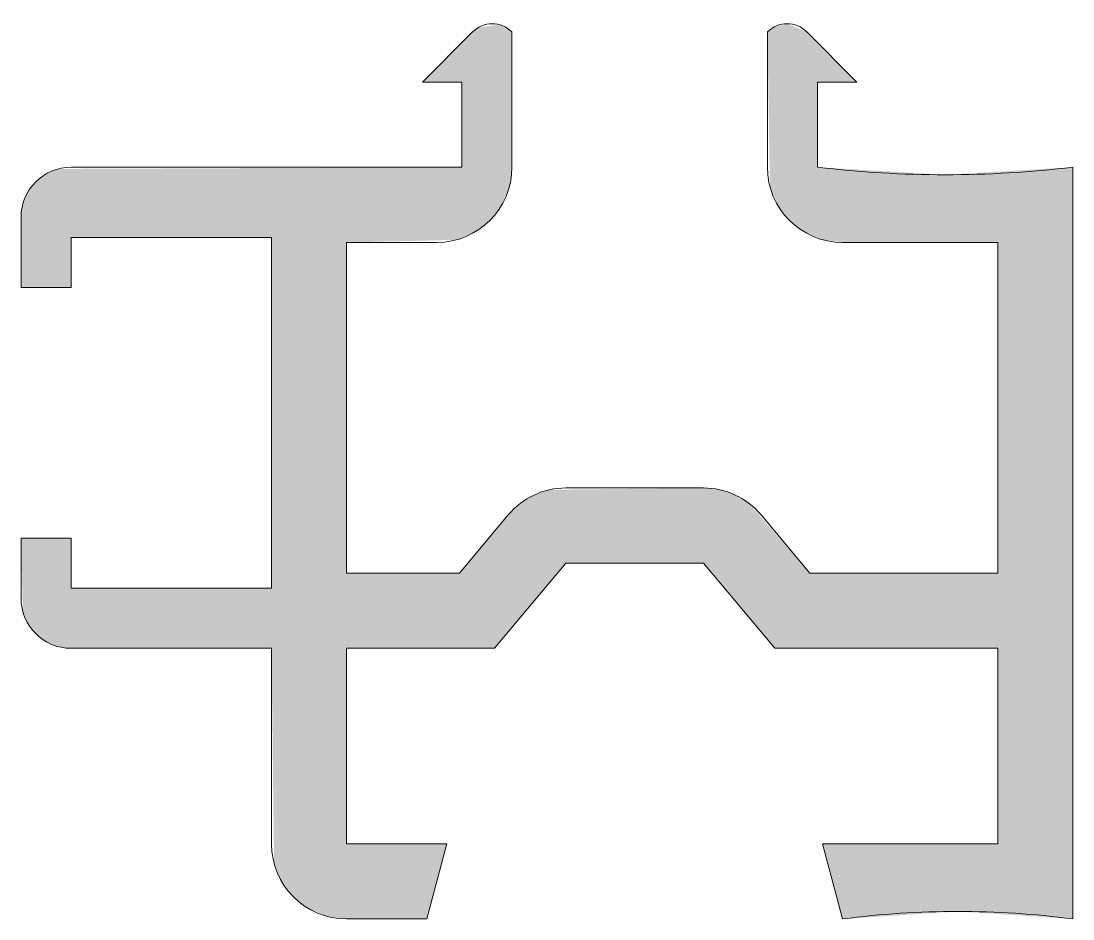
# Model space of a CAD drawing. Header units: metres. Extents: x -21 to 0, y -15 to 2.9.
import ezdxf

# ---------------------------------------------------------------- set-up
doc = ezdxf.new("R2010")
doc.units = ezdxf.units.M
doc.layers.add('A-DETL-GENF', color=92, linetype='Continuous', lineweight=18)

# ---------------------------------------------------------------- blocks, each defined once
blk = doc.blocks.new('31 Solarlux p_09 - 31Solarlux p_09-979667-00_0 Basismaterialen')
at = {"layer": 'A-DETL-GENF'}
blk.add_hatch(color=256, dxfattribs=at).paths.add_polyline_path([(-12.902, -15), (-12.5, -13.5), (-14.5, -13.5), (-14.5, -9.6), (-11.55, -9.6), (-10.124, -7.9), (-7.376, -7.9), (-5.95, -9.6), (-1.5, -9.6), (-1.5, -13.5), (-5, -13.5), (-4.598, -15), (-2.299, -14.85), (0, -15), (0, 0), (-2.55, -0.15), (-5.1, 0), (-5.1, 1.7), (-4.314, 1.7), (-5.314, 2.7), (-5.707, 2.863), (-5.985, 2.788), (-6.1, 2.7), (-6.049, -0.388), (-5.899, -0.75), (-5.661, -1.061), (-5.35, -1.299), (-4.988, -1.449), (-4.6, -1.5), (-1.5, -1.5), (-1.5, -8.1), (-5.251, -8.1), (-6.463, -6.71), (-6.743, -6.541), (-7.052, -6.436), (-7.376, -6.4), (-10.448, -6.436), (-10.757, -6.541), (-11.037, -6.71), (-11.273, -6.936), (-12.249, -8.1), (-14.5, -8.1), (-14.5, -1.5), (-12.312, -1.449), (-11.95, -1.299), (-11.639, -1.061), (-11.401, -0.75), (-11.251, -0.388), (-11.2, 0), (-11.2, 2.7), (-11.449, 2.844), (-11.871, 2.788), (-11.986, 2.7), (-12.986, 1.7), (-12.2, 1.7), (-12.2, 0), (-20.259, -0.034), (-20.5, -0.134), (-20.707, -0.293), (-20.866, -0.5), (-20.966, -0.741), (-21, -1), (-21, -2.4), (-20, -2.4), (-20, -1.4), (-16, -1.4), (-16, -8.4), (-20, -8.4), (-20, -7.4), (-21, -7.4), (-20.966, -8.859), (-20.866, -9.1), (-20.707, -9.307), (-20.5, -9.466), (-20.259, -9.566), (-20, -9.6), (-16, -9.6), (-15.949, -13.888), (-15.799, -14.25), (-15.561, -14.561), (-15.25, -14.799), (-14.888, -14.949), (-14.5, -15)])
for p, q in [((-11.986, 2.7), (-12.986, 1.7)), ((-11.2, 0), (-11.2, 2.7)), ((-6.1, 2.7), (-6.1, 0)), ((-4.314, 1.7), (-5.314, 2.7)), ((-12.986, 1.7), (-12.2, 1.7)), ((-12.2, 1.7), (-12.2, 0)), ((-5.1, 0), (-5.1, 1.7)), ((-5.1, 1.7), (-4.314, 1.7)), ((0, -15), (0, 0)), ((-16, 0), (-20, 0)), ((-12.2, 0), (-16, 0)), ((-21, -1), (-21, -2.4)), ((-20, -2.4), (-20, -1.4)), ((-20, -1.4), (-16, -1.4)), ((-16, -1.4), (-16, -8.4)), ((-14.5, -8.1), (-14.5, -1.5)), ((-14.5, -1.5), (-12.7, -1.5)), ((-4.6, -1.5), (-1.5, -1.5)), ((-1.5, -1.5), (-1.5, -8.1)), ((-21, -2.4), (-20, -2.4)), ((-7.376, -6.4), (-10.124, -6.4)), ((-11.273, -6.936), (-12.249, -8.1)), ((-5.251, -8.1), (-6.227, -6.936)), ((-20, -7.4), (-21, -7.4)), ((-21, -7.4), (-21, -8.6)), ((-20, -8.4), (-20, -7.4)), ((-11.55, -9.6), (-10.124, -7.9)), ((-10.124, -7.9), (-7.376, -7.9)), ((-7.376, -7.9), (-5.95, -9.6)), ((-12.249, -8.1), (-14.5, -8.1)), ((-1.5, -8.1), (-5.251, -8.1)), ((-16, -8.4), (-20, -8.4)), ((-20, -9.6), (-16, -9.6)), ((-16, -9.6), (-16, -13.5)), ((-14.5, -13.5), (-14.5, -9.6)), ((-14.5, -9.6), (-11.55, -9.6)), ((-5.95, -9.6), (-1.5, -9.6)), ((-1.5, -9.6), (-1.5, -13.5)), ((-12.5, -13.5), (-14.5, -13.5)), ((-12.902, -15), (-12.5, -13.5)), ((-1.5, -13.5), (-5, -13.5)), ((-5, -13.5), (-4.598, -15)), ((-14.5, -15), (-12.902, -15))]:
    blk.add_line(p, q, dxfattribs=at)
for centre, radius, start, end in [((-11.593, 2.307), 0.556, 45, 135), ((-5.707, 2.307), 0.556, 45, 135), ((-20, -1), 1, 90, 180), ((-2.55, 21.6), 21.75, 263.2671, 276.7329), ((-12.7, 0), 1.5, 270, 360), ((-4.6, 0), 1.5, 180, 270), ((-10.124, -7.9), 1.5, 90, 140), ((-7.376, -7.9), 1.5, 40, 90), ((-20, -8.6), 1, 180, 270), ((-14.5, -13.5), 1.5, 180, 270), ((-2.299, -32.544), 17.694, 82.5341, 97.4659)]:
    blk.add_arc(centre, radius, start, end, dxfattribs=at)

msp = doc.modelspace()

# ---------------------------------------------------------------- block references
msp.add_blockref('31 Solarlux p_09 - 31Solarlux p_09-979667-00_0 Basismaterialen', (0, 0))

doc.saveas('drawing.dxf')
